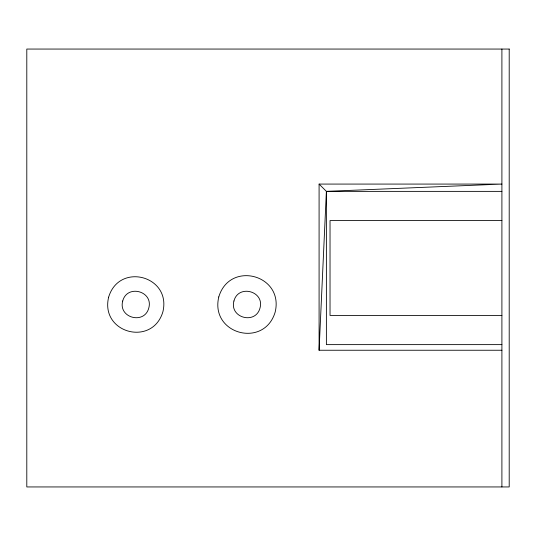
<?xml version="1.0" encoding="UTF-8"?>
<svg xmlns="http://www.w3.org/2000/svg" width="536" height="536" viewBox="0 0 536 536"><rect width="100%" height="100%" fill="white"/><g stroke="black" fill="none" stroke-linecap="round" stroke-linejoin="round"><path stroke-width="0.8" d="M319.088 350.243L326.384 191.372L319.088 184.076L319.088 350.243L501.904 350.243M501.904 344.628L326.384 344.628L326.384 191.372L501.904 184.076L319.088 184.076M326.384 191.372L501.904 191.372M501.904 220.564L330.035 220.564L330.035 315.436L501.904 315.436M501.904 49.057L501.904 486.943M108.62 297.219C100.051 333.07 152.398 347.1 162.904 311.758C171.466 275.906 119.119 261.883 108.62 297.219M122.717 300.998C118.014 317.882 144.432 324.963 148.8 307.986C153.51 291.102 127.086 284.02 122.717 300.998M218.782 296.937C209.884 334.183 264.268 348.762 275.182 312.046C284.08 274.794 229.696 260.221 218.782 296.937M233.937 300.998C229.234 317.882 255.652 324.963 260.02 307.986C264.73 291.102 238.312 284.02 233.937 300.998M509.2 49.057L26.8 49.057L26.8 486.943L509.2 486.943L509.2 49.057"/></g></svg>
